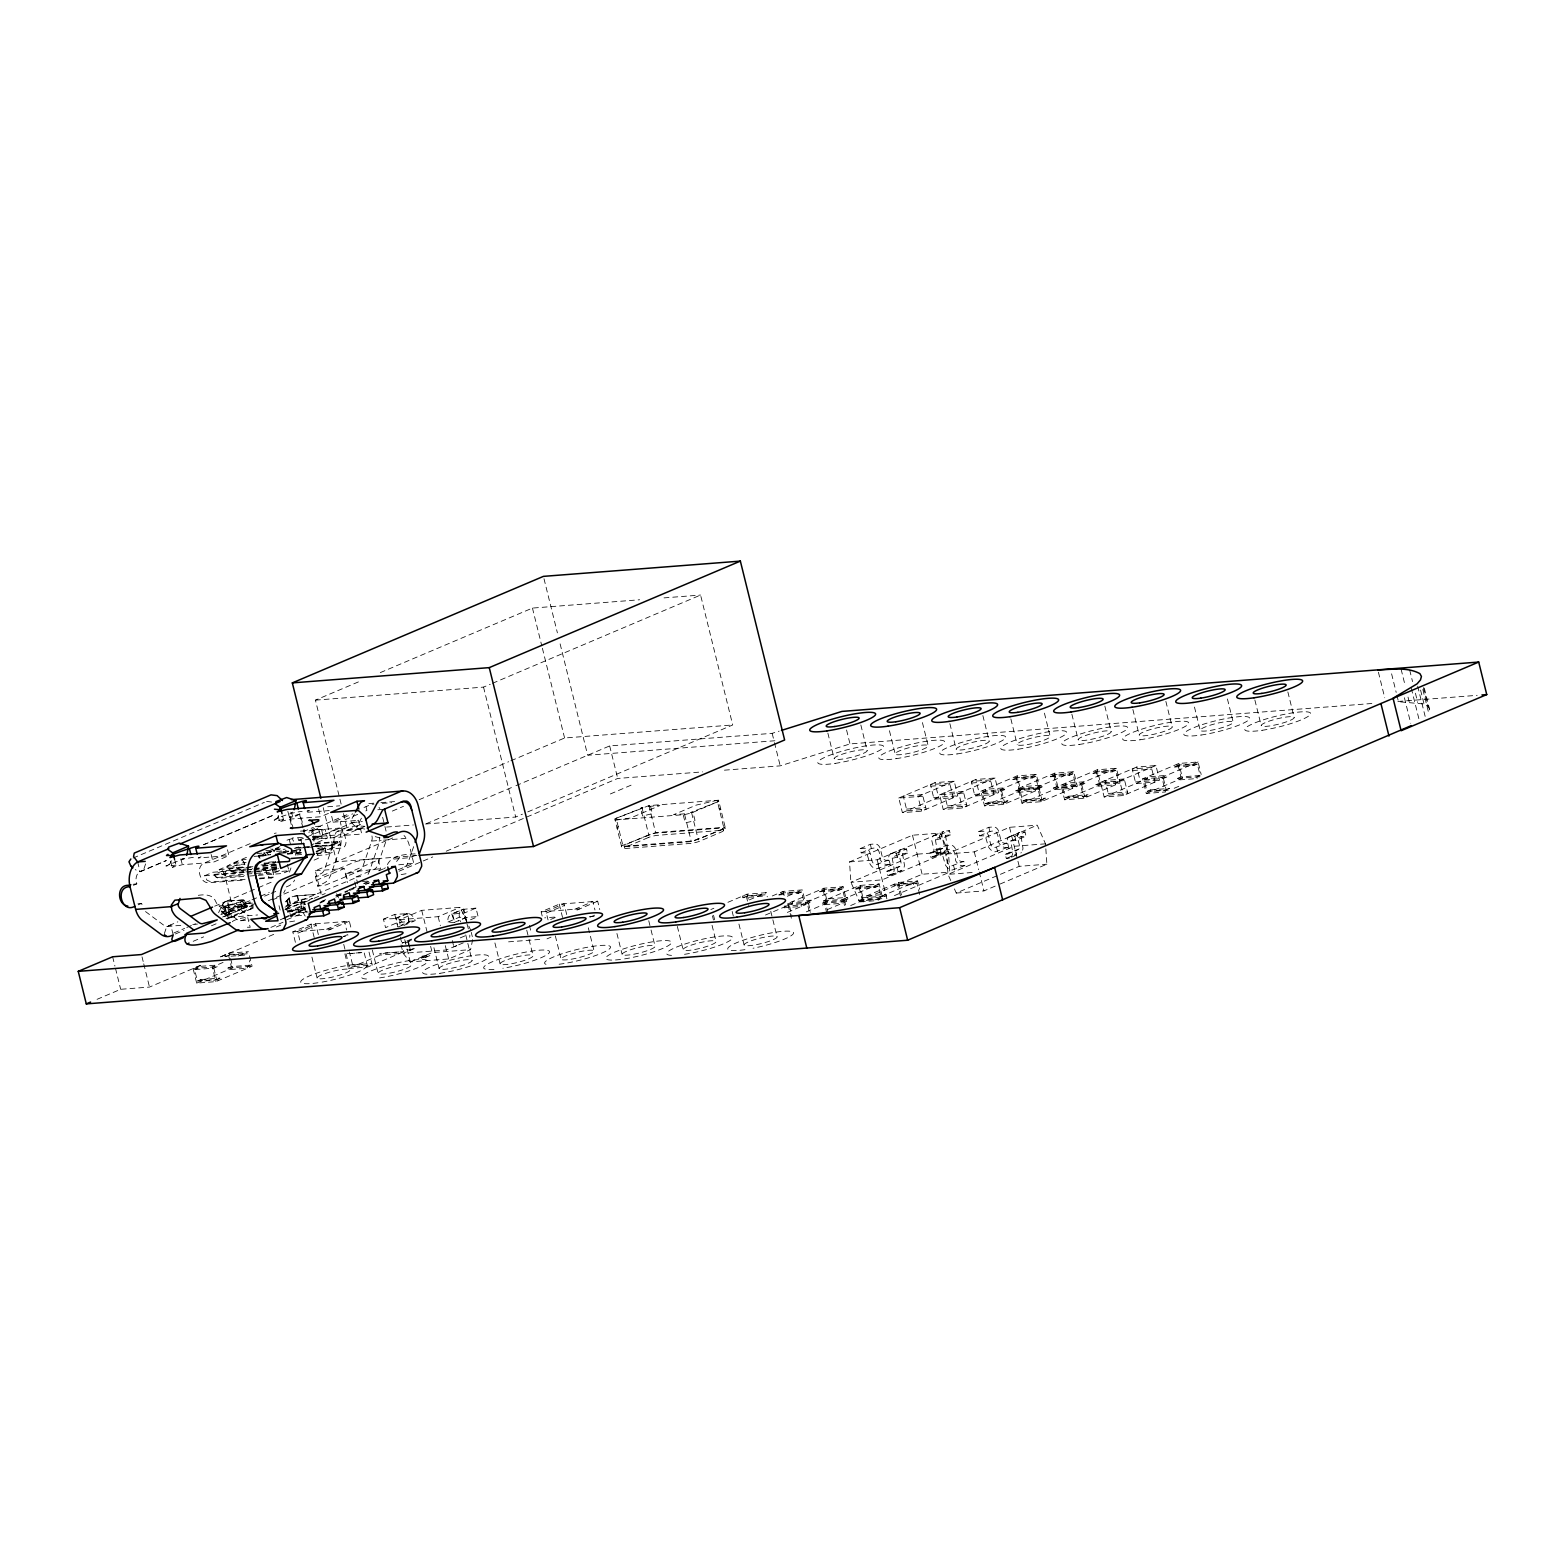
<?xml version="1.0" encoding="UTF-8"?>
<svg xmlns="http://www.w3.org/2000/svg" width="1565" height="1565" viewBox="0 0 1565 1565"><rect width="100%" height="100%" fill="white"/><g stroke="black" fill="none" stroke-linecap="round" stroke-linejoin="round"><path stroke-width="0.75" stroke-dasharray="5 3.75" d="M312.765 836.688L313.841 841.031L321.079 837.96A8.138 1.33 -13.9 0 0 322.762 837.079L322.82 836.121A9.253 1.506 -13.9 0 0 320.414 836.043L317.402 836.277A7.414 5.106 67 0 1 314.663 835.612L312.217 833.363A6.553 4.519 67 0 1 310.75 830.174L318.81 829.548A9.253 1.506 -13.9 0 1 321.216 829.626L321.138 830.565A8.138 1.33 -13.9 0 1 319.456 831.465M145.584 863.919L143.53 870.101L139.95 871.725M379.571 868.81L359.187 871.118L325.872 884.968L317.754 886.142L323.544 883.286A18.682 13.166 85.6 0 0 331.037 874.326L339.84 848.895A18.682 13.166 85.6 0 0 340.974 838.292C338.04 824.892 356.096 825.772 364.899 826.3M401.031 944.869L403.124 953.32L410.206 961.927L448.627 958.954L470.596 949.642L472.845 938.746M164.384 933.62L165.831 929.16A10.525 7.277 67 0 1 170.8 925.189M1424.307 688.091L1429.491 709.004L1428.532 712.427L1422.781 689.187M289.486 872.174L290.953 867.949M295.355 855.233L298.269 846.763M380.06 837.96L371.864 835.71A8.627 6.221 74.5 0 1 372.216 837.921L372.196 838.468A8.49 5.986 85.6 0 1 371.668 841.07L362.865 866.482A8.49 5.986 85.6 0 1 359.461 870.57L345.865 874.013L376.539 860.613C383.053 856.524 357.876 860.28 353.846 862.374L323.466 875.207L315.347 876.38L321.118 873.544A8.49 5.986 85.6 0 0 324.542 869.455L333.325 844.044A8.49 5.986 85.6 0 0 333.873 841.422L333.932 840.875A8.627 5.83 -84 0 0 334.01 838.644L336.084 832.208L344.457 828.218M385.616 842.205L377.654 865.191A8.49 5.986 85.6 0 1 374.25 869.279L356.057 876.987L357.739 883.814M413.669 846.645L407.917 862.843A8.49 5.986 85.6 0 1 404.513 866.932M243.494 899.855L227.571 901.068L229.977 910.83L228.666 917.149L231.327 917.364L255.075 907.289M227.473 849.756L228.94 855.605L213.094 862.315L182.323 864.702L172.326 867.323L176.023 865.191L174.576 859.341M328.454 813.389L320.551 816.754L289.779 819.121L279.783 821.742L283.48 819.61L282.502 815.717M232.324 921.785C234.437 918.577 256.973 914.84 241.988 920.396A8.49 5.986 85.6 0 1 237.411 919.711L218.904 905.881A8.49 5.986 85.6 0 1 217.281 904.179L216.987 903.768A8.627 6.221 74.5 0 1 215.892 901.89C212.625 893.322 202.374 894.378 195.058 895.923M387.396 864.584C392.443 854.138 407.311 854.392 417.033 853.766M396.591 861.493L401.501 855.175M285.241 889.957L283.695 892.872M421.963 956.235C446.397 951.187 406.039 964.177 428.556 954.611M422.354 957.858L428.947 956.235M616.434 819.884L630.46 818.026L659.863 805.545L648.106 806.464L650.355 805.505L652.37 813.624L642.589 816.03L640.574 807.912L642.98 807.716L616.14 818.26L623.007 846.059L621.677 846.998L614.791 818.847L648.927 805.603L718.57 800.204L725.456 828.374L691.319 841.598L621.677 846.998M725.456 828.374L723.91 828.139L725.241 827.2L655.598 832.6L621.462 845.843L623.007 846.059M354.394 814.054L351.245 820.06A3.482 1.839 -42.8 0 0 352.399 822.486M361.417 818.202L357.113 826.398A3.482 1.839 -42.8 0 0 358.268 828.824M227.14 916.875L229.527 911.026L227.121 901.264L244.375 899.953L246.507 906.878L253.315 906.35M286.297 901.44L288.762 898.095L292.283 896.804M285.221 901.91L290.366 897.312L294.944 896.041M287.432 908.17L293.125 903.553M286.845 908.424L292.42 903.807M223.795 907.054L225.243 907.524L226.847 914.038C222.25 915.642 220.998 905.255 226.475 905.881M226.26 914.058L226.123 913.119M244.61 900.227L242.536 901.225M218.611 912.649L222.152 905.274A10.525 7.277 67 0 1 227.121 901.303M892.207 858.07L894.261 869.416A9.038 6.24 67 0 1 890.348 875.246L887.785 875.5L886.749 871.275L898.819 866.795A4.617 3.189 67 0 0 901.166 863.313L899.034 854.764A5.517 3.815 67 0 1 901.675 849.345L906.487 848.973L907.524 853.199C880.508 864.193 894.789 853.316 907.524 853.199M902.536 853.629L904.453 865.112A9.038 6.24 67 0 1 900.54 870.923L887.785 875.5M935.42 839.681L937.259 851.184A9.038 6.24 67 0 1 933.346 857.014L930.764 857.268L929.727 853.042L941.797 848.563A4.617 3.189 67 0 0 944.145 845.08L942.013 836.532A5.517 3.815 67 0 1 944.654 831.113L949.466 830.741L950.503 834.967C922.489 846 938.726 834.928 950.503 834.967M1009.523 858.011A9.038 6.24 67 0 1 1008.877 858.226L1006.315 858.461L1005.258 854.236L1017.328 849.775A4.617 3.189 67 0 0 1019.676 846.274L1017.563 837.745A5.517 3.815 67 0 1 1020.184 832.326L1024.997 831.954L1026.034 836.179L1021.143 836.571L1010.716 841.031L1012.79 852.397A9.038 6.24 67 0 1 1011.186 856.837M299.952 813.996L289.525 817.087A9.253 1.506 -13.9 0 0 292.929 817.634L299.952 813.996L303.317 825.87M945.514 835.397L947.431 846.88A9.038 6.24 67 0 1 943.519 852.71L930.764 857.268M1021.045 836.61L1022.962 848.073A9.038 6.24 67 0 1 1022.18 851.282M223.462 906.937L241.401 901.773M378.945 870.375L379.943 869.886M718.57 800.204L717.22 801.143L718.785 801.378L691.632 812.881L684.648 814.602L614.986 820.001L616.336 819.062L614.791 818.847M226.671 912.884L224.636 914.038M244.14 907.739L245.548 906.878L243.416 900.071M341.131 804.077L315.426 700.142L360.165 681.166M380.295 672.617L532.452 608.081L639.655 599.767M315.426 700.142L483.526 687.113L490.256 684.277M492.486 683.318L700.572 595.052L732.713 724.967L524.627 813.233M133.084 858.05L264.368 802.356M133.436 885.301L136.82 883.873A8.627 6.084 85.6 0 1 140.067 871.705L166.34 860.554L140.067 871.705A21.225 14.652 67 0 1 135.196 869.553M203.567 844.728L273.855 814.954L203.685 844.728M176.023 865.191L165.87 865.993L183.594 858.774A10.642 7.356 67 0 0 184.142 858.461M283.48 819.61C256.014 824.246 297.702 810.083 302.143 811.707M200.985 856.798L198.168 857.992L228.94 855.605M250.204 843.594L203.607 863.352C195.664 867.401 199.792 882.797 208.458 882.817L244.825 880M303.121 831.739L313.43 827.357M246.488 857.346L230.74 864.017A11.894 8.373 85.6 0 0 225.634 878.767L230.779 899.562A8.49 5.986 85.6 0 0 233.87 904.609L248.6 915.623M286.962 840.17L294.005 838.058M312.296 829.43L314.761 839.133L312.296 829.43L348.271 814.172M364.019 807.481L370.768 804.625A11.894 8.373 85.6 0 1 374.015 804.214M245.099 879.295L211.158 881.917L207.128 880.293L204.506 875.813L212.879 872.253L251.789 869.24M287.295 864.291L288.899 870.805L225.869 875.676L221.819 874.053L219.217 869.573L227.571 866.012L244.61 864.702M240.56 869.436L236.53 867.812L233.909 863.332L242.282 859.772L247.153 859.4M138.268 904.824L141.652 903.377L142.435 906.507M331.682 816.304L333.13 822.153L352.81 813.82M217.75 877.378A3.482 2.406 67 0 1 214.385 874.385L222.797 870.825L252.689 868.497M232.442 871.138A3.482 2.406 67 0 1 229.096 868.145L237.508 864.584L244.746 864.017M260.162 858.168A3.482 2.406 67 0 1 258.499 855.664L264.818 853.003M275.342 848.543L281.622 845.882M259.242 856.133L278.922 847.78M357.72 814.348L340.231 821.781L343.615 835.436L361.769 834.028L358.346 820.216L312.394 839.877M365.799 810.924L366.934 810.435L365.486 804.586M303.61 838.155L298.504 840.307A8.49 5.986 85.6 0 1 298.719 841.383M306.603 837.079L325.148 829.215L327.378 838.155L310.887 845.159M313.274 838.038L317.402 836.277M314.506 838.37L338.02 828.394A6.788 4.793 85.6 0 1 344.163 832.991L345.767 839.486A6.788 4.793 85.6 0 1 342.852 847.917L317.147 850.421M343.478 813.526L347.567 830.056L363.237 823.425M392.326 811.081L403.496 806.327M419.166 799.695L508.664 761.725M510.894 760.766L564.593 737.995L732.713 724.967M333.56 837.588L340.348 834.712M262.627 869.788L275.753 864.232M343.615 835.436L367.658 825.224M245.842 871.94L272.427 869.886L278.707 867.206M316.541 851.164L324.914 847.624L326.674 854.764L333.012 852.084L331.252 844.924L295.003 847.741M331.252 844.924L339.625 841.383L341.385 848.543M272.584 870.531L280.957 866.971M279.509 870.473L273.229 873.133L258.773 874.248M317.343 854.412L325.716 850.871L316.071 851.614M272.427 869.886L274.208 877.026L272.74 877.652A6.788 4.793 85.6 0 1 266.598 873.074L264.994 866.56A6.788 4.793 85.6 0 1 264.798 863.058M288.899 870.805L282.58 873.485L246.194 876.302M314.096 860.104L318.321 858.324L316.697 851.81L325.07 848.269L317.773 848.836M169.177 925.502L177.843 921.824M214.679 906.194L225.517 901.596M225.966 901.42L247.622 892.226M249.794 891.307L256.288 888.548M258.46 887.629L273.621 881.193M321.04 894.026L315.289 870.805L385.929 840.835M388.159 839.896L394.889 837.04M426.267 823.718L513.711 786.628M515.941 785.689L609.665 745.918L772.171 733.339L779.135 731.148M173.832 932.975L184.631 928.397M186.783 927.478L195.429 923.82M249.813 900.736L222.797 912.043L220.919 910.732L222.602 905.079A10.525 7.277 67 0 1 227.571 901.107M251.965 899.816L258.44 897.078M260.612 896.158L269.239 892.5M221.819 913.764C219.902 910.008 258.401 903.298 241.929 908.463M175.378 933.992L184.044 930.314M220.861 914.703L229.527 911.026L238.799 910.145L246.507 906.878M229.977 910.83L251.652 901.636M264.642 896.119L268.984 894.28M271.136 893.361L277.651 890.622M286.297 886.944L288.488 886.005A18.682 13.166 85.6 0 0 292.909 882.621M222.621 917.012L238.35 910.341L237.547 907.094M224.108 916.718L230.798 913.882L231.6 917.129L257.599 914.958M223.013 907.544L224.773 907.72L226.397 914.234L231.248 913.686L257.032 902.751M226.084 918.635L252.806 907.309M268.397 900.697L281.759 895.024M283.989 894.085L344.124 868.575L347.567 882.504M227.14 919.027L231.6 917.129M253.55 907.837L232.05 916.953L231.248 913.686M211.471 925.776L217.946 923.037M272.349 899.953L278.824 897.215M193.18 941.308L203.665 936.848M286.121 905.705L301.165 899.327L312.511 898.447L304.823 901.714L293.653 903.259M284.967 907.152L357.603 877.046M284.791 909.871L301.967 902.594L301.165 899.327M286.395 909.539L304.373 901.91L305.175 905.157L287.197 912.786M287.334 912.082L302.319 910.458L300.715 903.944L311.865 899.21M314.115 898.271L325.266 893.537M378.867 870.805L385.557 867.949M415.781 855.136L409.854 857.659L391.896 859.244M287.432 911.769L305.429 904.12M305.292 908.287L297.976 908.854L289.721 912.356L290.679 916.268L304.51 915.192M425.543 824.012L515.687 817.028L522.397 814.191M305.273 906.996L301.497 908.58L304.392 914.86A3.541 2.445 67 0 0 305.214 916.073M321.881 901.264L325.637 899.66M349.386 889.585L355.059 887.179M364.097 883.345L369.751 880.938M284.067 917.579L304.314 908.991M320.062 902.32L324.561 900.403M335.81 895.649L342.559 892.774M344.809 891.815L356.057 887.042M280.213 919.829L305.332 908.991L306.329 913.001M398.253 869.768L413.727 863.195L409.306 845.315A18.682 13.166 85.6 0 0 404.024 835.514M283.108 918.714L304.471 909.656M319.866 903.122L324.151 901.303M336.964 895.865L347.645 891.346M349.778 890.426L354.062 888.627M290.679 916.268L298.935 912.767L308.168 912.043M335.81 897.117L341.229 894.828M365.467 884.538L369.594 882.797M97.05 999.331L120.681 989.295L149.497 987.065L202.941 964.392M399.075 871.196L432.762 856.916M446.221 851.204L617.725 778.451L702.607 771.878M286.904 919.711L307.151 911.123M270.901 927.399L283.05 922.235M276.359 927.008L280.722 925.15M249.5 955.824L252.082 966.27L215.892 981.627L196.681 983.113L193.062 968.481L201.748 964.783M220.548 956.821L229.253 953.124L248.463 951.637L237.665 956.215M220.763 956.841L276.438 933.21M194.588 969.615L197.992 968.187L197.581 966.564L216.792 965.077L217.202 966.701L213.799 968.129L194.588 969.615L197.405 981.001L216.616 979.514L220.019 978.086L220.411 979.71L201.2 981.196L200.809 979.573L197.405 981.001M225.125 956.665L228.529 955.237L247.74 953.75L244.336 955.178L225.125 956.665L224.734 955.041L243.944 953.554L244.336 955.178M610.35 793.964L633.219 784.261M295.394 942.326L292.812 931.879L310.907 924.191L349.328 921.218L351.401 929.59M223.052 962.416L212.273 966.994L215.892 981.627M298.015 933.131L316.11 925.443M250.557 965.116L247.153 966.564L247.563 968.187L228.353 969.674L227.942 968.05L231.346 966.622L250.557 965.116L249.422 960.577M196.681 983.113L232.872 967.757L229.253 953.124M349.328 921.218L326.831 930.901L326.439 929.277L344.535 921.589L346.628 930.04M383.445 919.183L394.752 914.39L408.661 913.608A9.175 6.338 67 0 1 414.784 919.477L415.195 920.631L403.887 925.443L403.477 924.269A9.175 6.338 67 0 0 397.353 918.42L383.445 919.183L385.538 927.634L396.845 922.841L415.195 920.631M343.733 936.3L347.743 934.598L348.154 936.222L343.341 936.594M395.612 918.244L406.92 913.451L409.013 921.902L401.462 925.091M618.155 826.398L617.001 828.139L618.449 828.022M399.975 924.23L399.74 919.653L421.689 910.341L460.13 907.367L467.857 924.035M398.019 927.008L409.326 922.215M399.74 919.653L438.161 916.679L460.13 907.367M454.456 922.626L448.04 922.02L447.864 920.826A9.175 6.338 67 0 1 450.916 914.253L463.064 909.245L469.089 931.605M470.556 919.751L478.088 916.542L475.995 908.091L464.688 912.884L450.916 914.253M448.04 922.02L459.367 917.207L465.764 917.677L458.232 921.042M411.517 939.059L402.107 943.049L411.732 939.88M405.433 942.991L409.854 941.113M451.757 914.038L454.613 922.294L465.92 917.481L478.088 916.542M719.431 810.083L720.8 809.496L719.137 808.459M344.887 953.868L348.506 968.5L384.697 953.144L403.907 951.657L402.362 945.397M348.506 968.5L367.716 967.014L403.907 951.657M413.297 948.566L409.541 950.17L407.995 941.563M414.392 948.625L403.124 953.32L446.358 949.975L459.269 944.497M460.208 937.904L467.759 934.696M410.206 961.927L432.155 952.615L470.596 949.642M463.279 942.873L453.615 946.903M542.194 916.034L541.157 911.847L559.253 904.159L597.673 901.186L599.747 909.558M546.361 913.099L564.456 905.431M550.645 919.477L556.69 916.914L544.679 917.853M597.673 901.186L575.177 910.869L574.785 909.245L592.881 901.557L594.974 910.028M590.064 917.129L596.089 914.566M547.007 938.863L551.037 937.142M898.779 798.013L934.97 782.656L954.181 781.17L957.8 795.803L921.609 811.159L902.399 812.646L898.779 798.013L922.92 796.233M954.181 781.17L917.99 796.526L921.609 811.159M939.606 794.844L975.797 779.487L995.007 778.001L998.627 792.633L962.436 807.99L943.226 809.477L939.606 794.844L963.747 793.064M902.399 812.646L938.589 797.289L934.97 782.656M995.007 778.001L958.817 793.357L962.436 807.99M980.903 791.244L1017.093 775.907L1036.304 774.401L1039.923 789.053L1003.732 804.39L984.522 805.877L980.903 791.244L1005.043 789.464L1004.632 787.841L985.422 789.327L985.833 790.951L982.429 792.399L985.246 803.784L1004.456 802.297L1007.86 800.85L1008.251 802.473L989.041 803.96L988.65 802.336L985.246 803.784M1035.58 776.514L1032.176 777.962L1031.785 776.338L1012.575 777.825L1012.966 779.448L1016.37 778.001L1035.58 776.514L1038.397 787.899L1034.993 789.347L1035.404 790.971L1016.194 792.457L1015.783 790.834L1019.187 789.386L1038.397 787.899M943.226 809.477L979.416 794.12L975.797 779.487M710.862 909.519L713.875 908.248M727.921 902.301L747.053 894.182L766.263 892.696L767.3 896.862M742.945 897.723L746.329 896.276L765.539 894.789L762.155 896.236L742.945 897.723L742.534 896.099L761.744 894.613L762.155 896.236M860.144 848.641L870.336 844.318L875.128 843.946A5.517 3.815 67 0 1 880.312 848.758L882.425 857.307A4.617 3.189 67 0 0 886.377 860.32L888.255 860.163L889.311 864.389L876.537 868.868A9.038 6.24 67 0 1 869.944 863.86L866.717 852.847L861.2 852.866L860.144 848.641L864.956 848.269A5.517 3.815 67 0 1 870.12 853.082L872.233 861.63A4.617 3.189 67 0 0 876.204 864.643L888.255 860.163M1036.304 774.401L1000.113 789.758L1003.732 804.39M982.429 792.399L1001.639 790.912L1005.043 789.464M749.224 899.914L766.263 892.696M861.2 852.866C873.485 847.467 879.687 843.242 880.117 859.537A9.038 6.24 67 0 0 886.709 864.545L889.311 864.389M1018.306 788.545L1054.517 773.208L1073.727 771.702L1077.346 786.354L1041.155 801.691L1021.945 803.178L1018.306 788.545L1042.447 786.765L1042.055 785.141L1022.845 786.628L1023.236 788.251L1019.852 789.699L1022.669 801.084L1041.879 799.598L1045.264 798.15L1045.674 799.774L1026.464 801.26L1026.053 799.637L1022.669 801.084M879.941 899.347L859.185 900.951L850.91 882.288L849.521 861.924L912.473 835.221L940.154 833.089L948.41 851.751L949.798 872.116L893.615 895.943M1072.984 773.814L1069.599 775.262L1069.188 773.638L1049.978 775.125L1050.389 776.749L1053.773 775.301L1072.984 773.814L1075.801 785.2L1072.416 786.647L1053.206 788.134L1053.597 789.758L1072.827 788.271L1072.416 786.647M772.288 895.962L783.087 891.385L802.297 889.898L805.916 904.531L784.691 913.53M984.522 805.877L1020.713 790.54L1017.093 775.907M801.573 891.991L798.17 893.439L797.778 891.815L778.568 893.302L778.959 894.926L782.363 893.498L801.573 891.991L804.39 903.377L800.987 904.824L801.397 906.448L782.187 907.935M1073.727 771.702L1037.536 787.058L1041.155 801.691M1019.852 789.699L1039.062 788.212L1042.447 786.765M787.332 896.236L802.297 889.898M890.544 853.903L900.736 849.599M933.523 835.671L943.715 831.367M849.521 861.924L877.202 859.772L940.154 833.089M886.749 871.275L888.627 871.118A4.617 3.189 67 0 0 890.974 867.616L888.861 859.087A5.517 3.815 67 0 1 891.502 853.668L896.295 853.297L906.487 848.973M931.605 852.886A4.617 3.189 67 0 0 933.953 849.384L931.84 840.855A5.517 3.815 67 0 1 934.481 835.436L939.274 835.064L949.466 830.741M1053.206 788.134L1056.59 786.686L1081.748 784.808L1085.151 783.361L1084.741 781.737L1065.53 783.224L1065.941 784.847L1062.537 786.295L1065.354 797.681L1084.565 796.194L1087.968 794.746L1088.36 796.37L1069.149 797.857L1068.758 796.233L1065.354 797.681M1061.011 785.141L1097.202 769.784L1116.412 768.298L1120.031 782.93L1083.841 798.287L1064.63 799.774L1061.011 785.141L1085.151 783.361M1021.945 803.178L1058.136 787.841L1077.346 786.354M1115.689 770.41L1112.285 771.838L1111.893 770.215L1092.683 771.702L1093.074 773.345L1096.478 771.897L1115.689 770.41L1118.505 781.796L1115.102 783.224L1115.512 784.847L1096.302 786.354L1095.891 784.711L1099.295 783.283L1118.505 781.796M791.342 918.205L787.723 903.572L823.914 888.216L843.124 886.729L846.743 901.362L827.611 909.48M842.4 888.842L838.996 890.27L838.605 888.646L819.395 890.133L819.786 891.757L823.19 890.329L842.4 888.842L845.217 900.227L841.813 901.655L842.224 903.279L823.014 904.766L822.603 903.142L828.668 900.481L828.276 898.858L847.487 897.371L847.878 898.995L844.494 900.442L845.609 905M765.481 915.016L786.706 906.018M1116.412 768.298L1080.222 783.654L1083.841 798.287M843.124 886.729L806.934 902.086L809.516 912.532M787.567 904.687L808.459 903.24L811.863 901.792L811.452 900.168L792.242 901.655L792.653 903.279L789.249 904.727L792.066 916.112M935.694 849.854L945.866 845.53L950.659 845.159A5.517 3.815 67 0 1 955.843 849.971L957.956 858.52A4.617 3.189 67 0 0 961.908 861.513L963.786 861.376L964.842 865.602L952.068 870.081A9.038 6.24 67 0 1 945.475 865.054L942.247 854.06L936.731 854.079L935.694 849.854L940.487 849.482A5.517 3.815 67 0 1 945.651 854.294L947.764 862.824A4.617 3.189 67 0 0 951.735 865.836L963.786 861.376M978.673 831.621L988.845 827.298L993.638 826.926A5.517 3.815 67 0 1 998.822 831.739L1000.935 840.288A4.617 3.189 67 0 0 1004.886 843.281L1006.764 843.144L1007.821 847.369L995.047 851.849A9.038 6.24 67 0 1 988.454 846.841L985.226 835.827L979.71 835.847L978.673 831.621L983.466 831.25A5.517 3.815 67 0 1 988.63 836.062L990.743 844.591A4.617 3.189 67 0 0 994.714 847.604L1006.764 843.144M889.311 870.962L899.484 866.638M932.29 852.729L942.463 848.406M1100.528 782.383L1136.718 767.026L1155.929 765.539L1159.548 780.172L1123.357 795.529L1104.147 797.015L1100.528 782.383L1124.668 780.583M826.848 913.334L823.738 900.775L859.928 885.438L879.158 883.932L882.777 898.584L858.637 900.364L859.029 901.988L875.852 900.677M936.731 854.079C949.016 848.68 955.217 844.454 955.648 860.75A9.038 6.24 67 0 0 962.24 865.758L964.842 865.602M979.71 835.847C991.995 830.448 998.196 826.222 998.627 842.518A9.038 6.24 67 0 0 1005.219 847.526L1007.821 847.369M1064.63 799.774L1100.821 784.417L1097.202 769.784M878.415 886.044L875.031 887.492L874.62 885.868L855.409 887.355L855.82 888.979L859.205 887.531L878.415 886.044L881.232 897.43L877.848 898.877L878.239 900.501M891.013 875.05L901.186 870.727M933.992 856.818L944.164 852.495M806.308 911.867L827.533 902.848L823.914 888.216M950.757 880.586L947.999 874.365L946.61 854.02L1009.542 827.318L1037.243 825.166L1045.498 843.828L1046.887 864.193L997.433 885.164M1155.929 765.539L1119.738 780.876L1123.357 795.529M879.158 883.932L842.948 899.288L844.513 905.568M863.195 901.988L862.178 897.801L898.369 882.445L917.579 880.958L919.653 889.331M1198.066 761.979L1161.876 777.336L1165.495 791.968L1146.284 793.455L1142.665 778.822L1178.856 763.466L1198.066 761.979L1201.177 774.519M858.637 900.364L886.318 896.021L885.907 894.398L866.697 895.884L867.088 897.508M1009.053 836.884L1019.245 832.56M859.185 900.951L922.118 874.248L949.798 872.116M946.61 854.02L974.291 851.869L1037.243 825.166M1104.147 797.015L1140.337 781.659L1136.718 767.026M1144.191 779.957L1147.595 778.529L1147.184 776.905L1166.395 775.399L1166.805 777.042L1163.401 778.47L1144.191 779.957L1147.008 791.342L1166.218 789.856L1169.622 788.408L1170.014 790.051L1150.803 791.538L1150.412 789.914L1147.008 791.342M1197.342 764.072L1193.958 765.52L1193.547 763.896L1174.337 765.383L1174.728 767.006L1178.132 765.578L1197.342 764.072L1200.159 775.457L1196.775 776.905L1197.166 778.529L1177.956 780.016L1177.545 778.392L1180.949 776.944L1200.159 775.457M850.675 905.529L863.567 900.071L859.928 885.438M1005.258 854.236L1007.136 854.099A4.617 3.189 67 0 0 1009.484 850.597L1007.371 842.048A5.517 3.815 67 0 1 1010.012 836.629L1014.805 836.258L1024.997 831.954M881.388 896.315L917.579 880.958M1010.97 840.894L1015.861 840.483L1026.034 836.179M913.451 884.499L913.06 882.875L893.83 884.362L894.241 886.005L913.451 884.499L916.855 883.071L919.672 894.456M1146.284 793.455L1182.475 778.098L1178.856 763.466M1007.821 853.942L1017.993 849.619M1006.315 858.461L1016.487 854.157L1015.431 849.932M1011.557 857.151L1017.661 854.568M1174.2 788.271L1180.46 785.61M954.435 888.881L956.254 893.048L1019.206 866.345L1046.887 864.193M956.254 893.048L983.955 890.896L995.184 886.123M183.594 858.774L181.716 859.263L195.527 856.955M241.871 901.479L243.905 900.247M226.201 912.904L227.336 912.63M286.141 908.659L287.275 908.404M241.127 901.733L242.262 901.479M226.945 912.63L228.079 912.395M243.866 907.993L228.744 912.082M292.772 903.533L294.709 903.083M285.358 908.913L286.493 908.698M724.438 770.176L780.211 765.852L850.01 743.923L1373.698 703.35M227.805 912.356L228.901 912.16L227.121 905.568L240.306 901.968L242.086 908.541M274.325 833.421L276.203 833.01M337.668 831.093L364.782 829M266.598 801.417L272.701 802.18M398.742 864.819L413.727 863.195M401.168 874.581L406.059 873.74M289.76 921.844L294.65 921.003M295.57 902.751L297.487 902.359M294.807 896.178L296.763 895.728M295.648 896.021L315.328 894.28M307.209 810.357L309.518 810.435L305.605 812.411L329.276 810.572M247.309 927.223L250.185 927.302L247.759 917.56M298.015 902.418L304.373 901.91M664.029 597.889L700.572 595.052M774.89 740.754L587.677 755.249L559.722 642.276M1397.897 701.472L1477.145 695.33M327.691 806.757L339.801 805.819M368.812 803.569L378.495 802.825M380.921 802.63L395.417 801.515M382.212 803.432L391.524 802.708M377.811 809.77L384.618 809.242M333.13 822.153L358.385 820.373M315.484 826.496L318.008 826.3A9.253 1.506 -13.9 0 1 320.395 826.379L320.336 827.318A8.138 1.33 -13.9 0 1 318.654 828.198L311.415 831.269A8.138 1.33 -13.9 0 1 308.774 832.228M300.46 831.132L339.253 828.12M358.248 828.863L363.921 828.433M347.567 830.056L364.625 828.746M386.555 827.044L413.356 824.97M717.416 801.945L690.595 812.489L692.982 812.313L694.997 820.432L693.647 821.019L685.216 822.838L683.201 814.719L685.45 813.761L673.693 814.661L696.308 805.075L717.122 800.321L723.91 828.139M1012.966 779.448L1032.176 777.962M1050.389 776.749L1069.599 775.262M1093.074 773.345L1112.285 771.838M1174.728 767.006L1193.958 765.52M930.842 786.197L950.072 784.711M971.689 783.028L990.899 781.541M1132.591 770.567L1151.801 769.08M302.397 837.412L292.186 838.038A6.553 4.519 67 0 0 293.672 841.246M312.315 836.884L340.877 834.673M310.203 839.407L298.504 840.307L297.741 837.177M312.53 839.212L342.5 836.982M1142.665 778.822L1166.805 777.042M315.445 843.242L339.625 841.383M315.465 843.907L339.781 842.029L331.408 845.589L294.924 848.406M1015.783 790.834L1039.923 789.053M1095.891 784.711L1120.031 782.93M1177.545 778.392L1201.685 776.612M315.308 845.53L323.955 844.865M371.648 841.07L381.156 840.327M383.542 840.151L409.678 838.116M933.659 797.583L957.8 795.803M974.506 794.414L998.627 792.633M1135.408 781.952L1159.548 780.172M280.487 848.856L273.249 849.423A3.482 2.406 67 0 0 273.973 851.027M294.592 848.191L340.427 844.63L332.054 848.191L317.578 849.306M265.757 850.675L285.202 849.169M266.911 852.103L274.168 851.556M276.575 851.36L286.238 850.617M295.902 849.854L300.754 849.482M317.656 848.171L324.914 847.624M256.993 853.551L274.012 852.221M283.734 851.477L288.606 851.086M291.031 850.91L300.754 850.147M278.981 852.299L288.625 851.556M291.051 851.36L300.695 850.617M283.441 852.416L287.236 852.123M280.761 853.238L288.038 852.671M290.464 852.475L300.167 851.732M261.433 855.312L270.256 854.627M258.538 855.664L270.628 854.725M287.549 853.414L302.045 852.299M254.039 856.368L266.05 855.605M287.119 853.864L301.595 852.729M258.342 856.348L265.639 855.781M287.53 854.079L302.104 852.945M296.646 854.901L303.923 854.334M316.052 853.394L333.012 852.084M988.65 802.336L1007.86 800.85M1026.053 799.637L1045.264 798.15M1068.758 796.233L1087.968 794.746M1150.412 789.914L1169.622 788.408M906.526 809.105L925.737 807.599M947.353 805.936L966.564 804.449M1108.255 793.455L1127.485 791.968M316.991 855.527L326.674 854.764M233.909 863.332L246.077 862.393M268.926 862.159L276.164 861.591M264.055 863.195L276.203 862.256M264.055 863.645L276.105 862.706M261.062 864.956L275.616 863.821M229.136 868.145L243.631 867.01M262.959 865.523L275.049 864.584M252.884 866.717L240.834 867.636A3.482 2.406 67 0 1 237.469 864.584M262.548 865.954L277.005 864.839M219.217 869.573L243.534 867.675M245.959 867.499L253.256 866.932M262.979 866.169L277.572 865.054M416.838 855.546L336.592 861.767L323.212 807.638M254.215 868.379L278.394 866.521M254.215 869.045L278.531 867.166M232.461 871.196L251.75 869.69M254.176 869.514L278.296 867.636M243.925 871.372C238.173 872.722 229.077 873.7 227.571 866.012M260.905 870.062L278.511 868.555M214.425 874.365L243.436 872.116M204.506 875.813L276.79 869.944M217.75 877.437L244.297 875.383M315.289 870.805L344.124 868.575M243.768 876.498L218.161 878.239L215.5 876.733L212.879 872.253M259.653 878.161L274.208 877.026M259.379 878.865L271.508 877.926M356.057 876.987L360.713 876.635M362.434 881.506L369.36 880.978M363.706 883.384L370.612 882.836M314.878 894.456L297.096 895.845L298.7 902.34M336.592 895.669L341.209 895.317M252.493 903.103L245.685 903.631L237.997 906.898L238.799 910.145M218.885 905.881L252.161 903.298M225.243 907.524L253.256 905.353M1045.498 843.828L1014.277 846.254L947.999 874.365L975.152 872.272M224.773 907.72L252.806 905.548M300.715 903.944L304.49 903.651M286.708 910.439L305.332 908.991M167.083 926.421L181.09 925.345M192.788 924.446L197.444 924.074M240.462 920.748L249.344 920.044M475.995 908.091L462.223 909.461A9.175 6.338 67 0 0 459.191 916.034L460.462 921.805M541.157 911.847L579.578 908.874M916.855 883.071L897.625 884.558L900.442 895.943M292.812 931.879L331.232 928.906M778.959 894.926L798.17 893.439M819.786 891.757L838.996 890.27M855.82 888.979L875.031 887.492M589.301 916.757L594.094 916.386M787.723 903.572L811.863 901.792M823.738 900.775L847.878 898.995M862.178 897.801L886.318 896.021M845.217 900.227L825.283 901.929L828.1 913.314M784.182 906.135L805.916 904.531M822.603 903.142L846.743 901.362M347.293 953.672L364.097 952.381L367.716 967.014M349.817 953.574L361.828 952.635M508.586 941.837L542.214 939.235M410.382 950.248L408.524 941.778L410.382 950.248L408.622 950.072A9.175 6.338 67 0 1 406.841 949.329M193.062 968.481L217.202 966.701M227.942 968.05L252.082 966.27M352.634 964.959L371.844 963.473M200.809 979.573L220.019 978.086M1429.491 709.004L1427.965 706.167L1424.033 703.996L1398.484 701.707L1396.763 694.723M352.223 822.525L360.263 821.879A11.718 6.201 -42.8 0 0 362.337 821.332M275.89 861.728L274.814 861.317M270.725 848.895L274.716 850.754M245.529 906.741L242.81 899.895M223.697 907.367L225.301 913.882M145.506 911.554L164.012 925.404A8.49 5.986 85.6 0 0 168.609 926.089L170.781 925.15L173.206 934.911M221.252 911.534L228.666 917.149M351.127 822.095L356.996 828.433M274.305 851.79L272.271 848.973M265.933 855.331L263.918 852.534M258.46 856.74L259.594 858.031M244.903 864.271L242.282 859.772M289.799 816.284L293.164 828.159M468.815 926.108L470.752 930.275M336.573 893.713L338.49 897.899M448.627 958.954L444.773 943.636M1009.542 827.318L1019.206 866.345M979.221 871.959L983.955 890.896M912.473 835.221L922.118 874.248M886.866 898.799L877.202 859.772M421.689 910.341L427.519 933.64M1423.368 687.602L1427.965 706.167M1420.57 690.067L1424.033 703.996M1417.675 686.174L1425.148 716.379M1409.674 669.996L1412.549 681.616M1415.425 693.217L1417.714 702.509M1411.317 688.287L1419.377 720.8M1401.105 669.214L1405.135 685.49M1408.011 697.09L1409.146 701.746M1404.411 697.736L1410.73 723.284M1391.598 673.83L1396.195 692.415M1378.413 672.207L1384.732 697.755M1287.858 691.926L1294.177 717.474A16.98 2.778 -13.9 0 1 1269.88 725.925A16.98 2.778 -13.9 0 1 1269.019 721.191A16.98 2.778 -13.9 0 1 1294.177 717.474M1254.876 700.024L1261.214 725.573M1227.43 698.968L1233.181 722.208A16.98 2.778 -13.9 0 1 1208.884 730.64A16.98 2.778 -13.9 0 1 1208.024 725.906A16.98 2.778 -13.9 0 1 1233.181 722.208M1194.467 707.067L1200.198 730.307M1165.866 701.374L1172.185 726.923A16.98 2.778 -13.9 0 1 1147.869 735.374A16.98 2.778 -13.9 0 1 1147.028 730.64A16.98 2.778 -13.9 0 1 1172.185 726.923M1178.132 765.578L1180.949 776.944M1163.401 778.47L1166.218 789.856M1132.884 709.473L1139.203 735.022M1104.851 706.108L1111.17 731.657A16.98 2.778 -13.9 0 1 1086.873 740.108A16.98 2.778 -13.9 0 1 1086.012 735.354A16.98 2.778 -13.9 0 1 1111.17 731.657M1096.478 771.897L1099.295 783.283M1071.869 714.207L1078.207 739.756M1081.748 784.808L1084.565 796.194M1044.422 713.151L1050.174 736.391A16.98 2.778 -13.9 0 1 1025.877 744.823A16.98 2.778 -13.9 0 1 1025.016 740.088A16.98 2.778 -13.9 0 1 1050.174 736.391M1054.517 773.208L1058.136 787.841M1053.773 775.301L1056.59 786.686M1039.062 788.212L1041.879 799.598M1010.873 718.922L1017.191 744.49M1016.37 778.001L1019.187 789.386M1014.805 836.258L1015.861 840.483M982.859 715.557L989.178 741.106A16.98 2.778 -13.9 0 1 964.862 749.557A16.98 2.778 -13.9 0 1 964.02 744.823A16.98 2.778 -13.9 0 1 989.178 741.106M1001.639 790.912L1004.456 802.297M996.592 847.467L997.629 851.693M988.845 827.298L989.882 831.524M949.877 723.656L956.195 749.205M922.431 722.6L928.182 745.84A16.98 2.778 -13.9 0 1 903.866 754.291A16.98 2.778 -13.9 0 1 903.005 749.537A16.98 2.778 -13.9 0 1 928.182 745.84M953.613 865.699L954.65 869.925M945.866 845.53L946.903 849.756M939.274 835.064L940.33 839.29M939.9 848.719L940.956 852.945M889.448 730.718L895.2 753.939M896.295 853.297L897.351 857.522M896.921 866.951L897.977 871.177M860.848 725.006L867.166 750.574A16.98 2.778 -13.9 0 1 842.87 759.005A16.98 2.778 -13.9 0 1 842.009 754.271A16.98 2.778 -13.9 0 1 867.166 750.574M898.369 882.445L901.46 895.004M846.567 729.994L850.01 743.923M878.082 864.486L879.119 868.712M870.336 844.318L871.372 848.543M827.865 733.105L834.184 758.673M859.205 887.531L862.022 898.916M823.19 890.329L826.007 901.714M772.171 733.339L773.893 740.304M774.46 742.632L780.211 765.852M808.459 903.24L810.709 912.336M783.087 891.385L784.124 895.571M770.763 911.28L777.081 936.829A16.98 2.778 -13.9 0 1 752.785 945.28A16.98 2.778 -13.9 0 1 751.924 940.545A16.98 2.778 -13.9 0 1 777.081 936.829M747.053 894.182L748.618 900.442M746.329 896.276L748.579 905.392M722.854 828.394L723.421 830.682M738.934 924.035L744.099 944.927M732.166 911.456L733.3 916.014M691.632 812.881L698.323 839.877M713.523 915.232L714.657 919.79M712.427 915.799L713.444 919.985M684.648 814.602L691.319 841.598M712.055 925.306L716.085 941.563A16.98 2.778 -13.9 0 1 691.769 950.014A16.98 2.778 -13.9 0 1 690.908 945.26A16.98 2.778 -13.9 0 1 716.085 941.563M648.927 805.603L655.598 832.6M677.352 926.441L683.103 949.662M641.924 807.325L648.614 834.321M609.665 745.918L617.725 778.451M648.751 920.729L650.473 927.712M651.06 930.021L655.07 946.297A16.98 2.778 -13.9 0 1 630.773 954.728A16.98 2.778 -13.9 0 1 629.913 949.994A16.98 2.778 -13.9 0 1 655.07 946.297M624.063 845.804L624.631 848.073M543.994 578.737L557.394 632.866M616.923 933.483L622.107 954.396M532.452 608.081L541.803 645.876M542.39 648.243L564.593 737.995M588.323 927.791L594.074 951.011A16.98 2.778 -13.9 0 1 569.777 959.462A16.98 2.778 -13.9 0 1 568.917 954.728A16.98 2.778 -13.9 0 1 594.074 951.011M566.706 914.527L564.065 903.788L545.95 911.476L548.043 919.927M559.253 904.159L562.872 918.812M555.34 935.89L561.092 959.11M483.526 687.113L515.687 817.028M529.4 925.326L531.494 933.777M526.74 930.197L528.481 937.161M529.048 939.489L533.078 955.745A16.98 2.778 -13.9 0 1 508.762 964.197A16.98 2.778 -13.9 0 1 507.921 959.443A16.98 2.778 -13.9 0 1 533.078 955.745M494.912 942.932L500.096 963.844M471.261 932.388L472.317 936.633M466.781 921.355L463.827 909.03L452.52 913.823L454.613 922.294M465.744 934.911L472.063 960.48A16.98 2.778 -13.9 0 1 447.766 968.911A16.98 2.778 -13.9 0 1 446.905 964.177A16.98 2.778 -13.9 0 1 472.063 960.48M452.285 940.526L453.85 946.884L455.454 946.453A9.175 6.338 67 0 0 456.804 945.456M433.916 947.666L439.1 968.579M382.642 817.282L384.364 824.207M384.931 826.516L386.066 831.132M404.748 939.646L406.47 946.61M407.037 948.938L411.067 965.194A16.98 2.778 -13.9 0 1 386.77 973.645A16.98 2.778 -13.9 0 1 385.909 968.911A16.98 2.778 -13.9 0 1 411.067 965.194M394.752 914.39L397.706 926.695M400.288 937.024L401.853 943.304M378.261 859.381L380.667 869.123M372.333 950.072L378.084 973.293M354.746 881.858L356.194 887.727M369.027 952.087L372.255 965.096L353.025 966.583L349.406 951.95M345.865 874.013L347.802 881.819M318.614 808.948L320.551 816.754M321.608 829.9L323.231 836.414M318.81 829.548L321.079 837.96M343.733 944.38L345.474 951.344M346.041 953.672L350.071 969.928A16.98 2.778 -13.9 0 1 325.755 978.36A16.98 2.778 -13.9 0 1 324.914 973.626A16.98 2.778 -13.9 0 1 350.071 969.928M315.347 876.38L317.754 886.142M302.906 827.787L299.697 814.778A20.462 14.418 85.6 0 0 298.993 812.411M303.454 829.959L304.529 834.282M301.869 843.926L300.265 837.412A9.253 1.506 -13.9 0 0 301.126 837.334M287.843 811.316L291.638 826.027M318.36 934.559L315.7 923.82L297.604 931.508L299.697 939.959M310.907 924.191L314.526 938.824M289.212 839.212L290.875 845.922M303.63 906.468L304.588 910.361M278.12 815.737L279.568 821.586M297.546 895.649L299.15 902.164M311.924 957.115L317.089 978.027M297.976 908.854L298.935 912.767M289.232 898.173L290.836 904.668M288.547 898.31L290.171 904.824M287.49 900.892L289.095 907.407M286.806 901.029L288.43 907.544M279.02 905.724L280.096 910.067M242.36 900.09L243.983 906.585M211.158 854.51L213.094 862.315M228.529 955.237L231.346 966.622M213.799 968.129L216.616 979.514M180.875 858.852L182.323 864.702M170.683 861.317L172.13 867.166M137.642 861.943L140.067 871.705M142.024 956.861L143.178 961.516M143.745 963.844L149.497 987.065M112.621 956.782L114.93 966.074M115.497 968.383L120.681 989.295M974.291 851.869L978.673 869.71M438.161 916.679L440.371 925.717M430.629 946.297L432.155 952.615M304.079 829.293L304.373 830.839M409.013 921.902L407.761 913.53L396.454 918.322L397.393 924.602M317.949 982.761A33.96 5.556 -13.9 0 1 315.034 973.723A33.96 5.556 -13.9 0 1 366.347 965.429A33.96 5.556 -13.9 0 1 321.862 982.135M366.523 979.005A33.96 5.556 -13.9 0 1 387.885 965.272A33.96 5.556 -13.9 0 1 427.225 962.221A33.96 5.556 -13.9 0 1 378.945 978.027M493.973 969.381A33.96 5.556 -13.9 0 1 503.715 957.624A33.96 5.556 -13.9 0 1 549.569 951.931A33.96 5.556 -13.9 0 1 502.874 968.285M545.989 964.314A33.96 5.556 -13.9 0 1 578.522 949.133A33.96 5.556 -13.9 0 1 608.589 949.564A33.96 5.556 -13.9 0 1 557.14 964.47M620.483 959.462A33.96 5.556 -13.9 0 1 622.909 949.094A33.96 5.556 -13.9 0 1 671.581 942.404A33.96 5.556 -13.9 0 1 622.948 959.13M671.522 955.354A33.96 5.556 -13.9 0 1 692.884 941.641A33.96 5.556 -13.9 0 1 732.244 938.589A33.96 5.556 -13.9 0 1 683.964 954.396M744.96 949.662A33.96 5.556 -13.9 0 1 740.871 941.054A33.96 5.556 -13.9 0 1 792.888 931.957A33.96 5.556 -13.9 0 1 753.019 948.273M1021.358 852.514A9.038 6.24 67 0 1 1020.85 853.003M469.813 935.087A9.175 6.338 67 0 1 469.696 937.259M244.57 863.508A3.482 2.406 67 0 1 243.807 861.904M226.123 873.818A3.482 2.406 67 0 1 222.758 870.825M268.867 854.823A3.482 2.406 67 0 1 266.872 852.123M379.023 807.403A11.894 8.373 85.6 0 1 379.825 808.557M260.846 855.449A3.404 2.387 85.6 0 1 262.274 855.488M137.916 903.846A9.253 1.506 -13.9 0 1 141.633 903.396M133.103 884.323A9.253 1.506 -13.9 0 1 136.801 883.873M290.718 812.176A8.627 6.084 85.6 0 1 292.909 817.654M294.65 880.058A18.682 13.166 85.6 0 1 293.535 881.838M368.029 874.385A18.682 13.166 85.6 0 0 369.379 871.353L378.163 845.941A18.682 13.166 85.6 0 0 379.434 837.764M385.303 867.773A8.49 5.986 85.6 0 1 384.286 868.497M292.616 812.079A10.642 7.356 67 0 1 291.031 813.174M278.492 815.776A10.642 7.356 67 0 1 275.186 819.904M312.217 834.517A8.138 1.33 -13.9 0 1 311.435 834.849M171.231 860.613A10.642 7.356 67 0 1 167.748 865.484M647.577 835.338L625.863 844.552A6.788 1.115 -13.9 0 0 626.137 846.098L690.028 841.148A6.788 1.115 -13.9 0 0 699.34 838.86L721.054 829.646A6.788 1.115 -13.9 0 0 720.78 828.1L656.909 833.049A6.788 1.115 -13.9 0 0 647.577 835.338M648.145 837.627L626.43 846.822A6.788 1.115 -13.9 0 0 626.704 848.387L690.576 843.418A6.788 1.115 -13.9 0 0 699.907 841.129L721.621 831.915A6.788 1.115 -13.9 0 0 721.348 830.369L657.457 835.319A6.788 1.115 -13.9 0 0 648.145 837.627M917.188 854.177L850.91 882.288L882.132 879.863L948.41 851.751L917.188 854.177M949.662 783.087L930.451 784.574L934.07 799.206L953.281 797.72L949.662 783.087M990.489 779.918L971.278 781.404L974.897 796.037L994.108 794.551L990.489 779.918M1151.41 767.456L1132.18 768.943L1135.818 783.576L1155.029 782.089L1151.41 767.456M922.509 794.59L903.298 796.096L906.918 810.729L926.147 809.242L922.509 794.59M963.355 791.44L944.125 792.927L947.764 807.56L966.974 806.073L963.355 791.44M1124.257 778.959L1105.046 780.446L1108.666 795.098L1127.876 793.592L1124.257 778.959M398.997 951.95L379.767 953.437L380.178 955.061L399.388 953.574L398.997 951.95M439.941 973.313A33.96 5.556 -13.9 0 0 488.554 956.411A33.96 5.556 -13.9 0 0 438.239 963.844A33.96 5.556 -13.9 0 0 439.941 973.313M835.045 763.407A33.96 5.556 -13.9 0 0 883.658 746.505A33.96 5.556 -13.9 0 0 833.343 753.939A33.96 5.556 -13.9 0 0 835.045 763.407M896.06 758.673A33.96 5.556 -13.9 0 0 944.654 741.79A33.96 5.556 -13.9 0 0 894.339 749.205A33.96 5.556 -13.9 0 0 896.06 758.673M957.056 753.939A33.96 5.556 -13.9 0 0 1005.669 737.056A33.96 5.556 -13.9 0 0 955.335 744.471A33.96 5.556 -13.9 0 0 957.056 753.939M1018.052 749.224A33.96 5.556 -13.9 0 0 1066.665 732.342A33.96 5.556 -13.9 0 0 1016.35 739.756A33.96 5.556 -13.9 0 0 1018.052 749.224M1079.048 744.49A33.96 5.556 -13.9 0 0 1127.661 727.608A33.96 5.556 -13.9 0 0 1077.346 735.022A33.96 5.556 -13.9 0 0 1079.048 744.49M1140.063 739.776A33.96 5.556 -13.9 0 0 1188.676 722.874A33.96 5.556 -13.9 0 0 1138.342 730.288A33.96 5.556 -13.9 0 0 1140.063 739.776M1201.059 735.041A33.96 5.556 -13.9 0 0 1249.672 718.159A33.96 5.556 -13.9 0 0 1199.357 725.573A33.96 5.556 -13.9 0 0 1201.059 735.041M1262.055 730.307A33.96 5.556 -13.9 0 0 1310.668 713.425A33.96 5.556 -13.9 0 0 1260.353 720.839A33.96 5.556 -13.9 0 0 1262.055 730.307"/><path stroke-width="1.5" d="M243.573 930.471A18.682 13.166 85.6 0 1 234.32 928.651L215.794 914.801A18.682 13.166 85.6 0 1 210.121 907.094L205.934 900.345L199.89 897.899L174.81 900.188L171.328 905.098L171.798 910.067A18.682 13.166 85.6 0 0 177.471 917.775L194.138 930.236M180.014 898.427L178.019 904.824A8.627 5.83 -84 0 0 178.703 906.722L178.958 907.152A8.49 5.986 85.6 0 0 180.562 908.854L199.068 922.685A8.49 5.986 85.6 0 0 203.665 923.37L217.261 919.907L186.587 933.327C178.43 951.344 202.198 944.028 211.686 941.328L238.936 929.766M186.646 855.331A10.642 7.356 67 0 0 187.076 853.884L188.543 846.137L172.717 852.866L172.189 855.546C164.951 856.075 211.099 840.796 195.742 848.23L197.21 854.099M294.103 809.751A10.642 7.356 67 0 0 294.513 808.303L296 800.556L280.155 807.286L279.646 809.966C272.388 810.514 318.556 795.216 303.199 802.649L304.647 808.518M415.077 842.146L416.799 837.588A8.49 5.986 85.6 0 0 417.033 831.113L411.419 808.479A8.627 6.084 85.6 0 0 406.861 801.143L403.359 801.104L383.445 809.555A3.404 2.387 85.6 0 0 382.29 810.69L377.556 819.727A10.309 5.458 -42.8 0 1 375.385 822.701L369.281 827.22A11.718 6.201 -42.8 0 1 367.149 828.002M419.44 853.59L423.313 842.439A18.682 13.166 85.6 0 0 424.584 834.262L424.545 833.049A18.682 13.166 85.6 0 0 423.822 828.237L418.207 805.584A20.462 14.418 85.6 0 0 400.953 791.362L379.61 800.4A6.788 4.793 85.6 0 0 377.302 802.688L371.688 813.389A10.309 5.458 -42.8 0 1 369.516 816.363L365.584 819.688M187.272 944.321L188.993 943.089M355.451 812.059L359.657 804.058A6.788 4.793 85.6 0 1 361.965 801.769L364.508 800.693L356.957 801.28L330.704 812.411L355.92 810.455A11.268 7.766 67 0 1 359.011 811.003L364.391 815.952A9.86 6.808 67 0 1 365.917 819.63L368.734 830.995L387.611 837.373L399.994 832.111A18.682 13.166 85.6 0 1 416.857 844.728L421.298 862.608A9.762 6.749 67 0 1 421.631 866.384L418.853 871.979A11.17 7.708 67 0 1 416.134 872.957M276.125 916.327L265.678 921.276L278.003 920.768L273.582 902.888A18.682 13.166 85.6 0 1 281.583 879.726L293.966 874.463L306.427 854.803L313.978 854.216L311.161 842.85A9.86 6.808 67 0 0 309.655 839.173L304.256 834.223A11.268 7.766 67 0 0 301.184 833.676L275.968 835.632L249.735 846.763L259.849 845.08A6.788 4.793 85.6 0 1 262.744 845.159M268.808 930.275L269.18 931.351L280.409 930.529A11.17 7.708 67 0 0 283.128 929.571L285.906 923.956A9.762 6.749 67 0 0 285.573 920.181L281.133 902.301A18.682 13.166 85.6 0 1 289.153 879.139L301.536 873.876L313.978 854.216M291.853 851.145L291.638 849.384A10.309 2.7 11.2 0 0 289.74 848.152L280.389 843.789A6.788 4.793 85.6 0 0 277.514 843.711L256.171 852.769A20.462 14.418 85.6 0 0 248.561 877.554L254.156 900.208A18.682 13.166 85.6 0 0 255.741 904.668L256.249 905.685A18.682 13.166 85.6 0 0 260.944 911.319L269.063 917.383L276.399 914.273M274.462 809.203L281.054 809.868L282.033 813.761M130.873 858.989L128.956 861.767L130.736 865.758M1411.317 725.612L907.661 940.232L86.29 1003.889L78.25 971.356L112.621 956.782L141.437 954.552L185.981 935.655M167.983 854.314L166.496 855.527L173.617 855.449L174.576 859.341M78.25 971.356L899.621 907.7L1478.71 662.054L1486.75 694.586L1401.125 730.738L1393.065 698.205L1417.088 683.846L1420.492 679.895L1421.431 676.471L1419.925 673.654C1407.209 666.67 1391.696 669.703 1377.826 669.879M320.864 798.228L292.322 682.888L543.427 576.37L740.362 561.111L784.632 739.991L533.528 846.509L419.264 855.351M292.322 682.888L489.258 667.629L740.362 561.111M168.824 848.719L137.642 861.943A20.462 14.418 85.6 0 0 130.032 886.749L135.646 909.402A18.682 13.166 85.6 0 0 142.415 920.494L160.921 934.325A18.682 13.166 85.6 0 0 171.015 935.85L173.206 934.911L171.798 939.254L172.756 941.602M179.975 844.005L280.194 801.476M173.617 855.449L169.92 857.561L179.916 854.96L210.688 852.573L226.514 845.843L195.742 848.23M281.054 809.868L277.162 811.844L287.373 809.379L318.125 806.992L333.971 800.263L303.199 802.649M170.702 906.683L178.019 903.768M303.61 843.437L307.014 857.248L280.781 868.379L277.396 854.725M366.132 832.169L388.003 822.897L384.618 809.242M190.852 916.308L212.507 907.113M384.168 836.199L392.424 832.697A18.682 13.166 85.6 0 1 397.53 832.052M174.771 941.347L183.398 937.689M230.231 922.665L204.604 933.033L184.866 934.559M371.531 884.792L391.817 883.266A11.17 7.708 67 0 0 394.537 882.308L397.314 876.713A9.762 6.749 67 0 0 396.982 872.918L395.358 866.423L308.266 903.357L309.89 909.871A9.762 6.749 67 0 1 310.222 913.647L307.444 919.242A11.17 7.708 67 0 1 304.725 920.22M390.35 872.937L386.32 874.639L387.807 880.665L379.552 884.166L378.574 880.254L373.976 880.626M86.29 1003.889L90.594 1002.05M378.574 880.254L372.92 882.66L373.898 886.572L364.841 890.407L363.882 886.494L358.228 888.9L359.187 892.793L350.13 896.647L349.171 892.735L343.517 895.141L344.476 899.034L335.438 902.868L334.46 898.975L328.807 901.381L329.785 905.274L320.727 909.109L319.769 905.216L314.115 907.602L315.074 911.515L308.892 914.136M310.457 911.867L322.644 910.928L328.298 908.522L329.511 913.412L323.857 915.799L307.444 917.07M323.994 905.724L337.336 904.687L343.009 902.281L344.202 907.172L338.549 909.558L326.831 910.478M339.879 899.405L352.047 898.447L357.7 896.06L358.913 900.931L353.26 903.338L341.522 904.237M353.397 893.243L366.758 892.207L372.411 889.82L373.605 894.691L367.951 897.097L358.581 897.821M369.281 886.925L381.449 885.986L387.103 883.579L388.316 888.451L382.662 890.857L370.944 891.757M282.287 930.04L306.603 919.731M393.695 882.777L418.012 872.468M781.463 730.405L841.97 711.41L1478.71 662.054M130.032 886.749C114.538 886.24 121.385 914.175 134.864 906.252M1481.938 694.958L1486.75 694.586M291.423 799.637L402.694 791.01M372.118 824.129L388.003 822.897M261.042 844.807L278.687 843.437M280.683 845.198L303.649 843.594M383.836 837.666L387.611 837.373M145.212 861.376L137.642 861.943L133.553 856.524L134.257 853.101L270.999 794.864L277.122 795.626L282.424 800.537M275.518 854.451L279.939 854.118L287.823 857.796A10.309 2.7 11.2 0 1 289.721 859.029L289.545 861.063A11.718 3.071 11.2 0 1 287.471 861.591L277.631 862.1M291.129 858.481L307.014 857.248M391.583 866.717L395.358 866.423M293.966 874.463L301.536 873.876M383.19 881.017L387.807 880.665M359.265 886.866L363.882 886.494M356.82 891.033L372.411 889.82M383.621 888.822L388.316 888.451M135.646 909.402L171.231 906.644M343.224 897.175L357.7 896.06M327.418 903.494L343.009 902.281M354.218 901.303L358.913 900.931M312.726 909.735L328.298 908.522M339.527 907.524L344.202 907.172M273.816 913.686L278.648 913.314M269.063 917.383L250.889 919.301L258.773 926.754A18.682 13.166 85.6 0 0 268.045 928.573M241.03 930.921L265.502 929.023M380.588 884.088L381.743 884.049M166.242 936.027L164.384 934.716M127.841 906.057C117.258 905.02 116.103 884.518 128.702 885.321A9.253 1.506 -13.9 0 1 130.912 884.773M296 800.556L286.669 797.544L275.929 801.593L275.596 804.117L280.155 807.286M188.543 846.137L179.232 843.124L168.492 847.174L168.159 849.678L172.717 852.866M277.025 911.906L264.133 902.262A8.49 5.986 85.6 0 1 260.944 897.332L255.349 874.678A8.627 6.084 85.6 0 1 255.76 865.249L258.577 862.53L278.492 854.079A3.404 2.387 85.6 0 1 279.939 854.118M275.577 911.006L264.035 902.379A8.49 5.986 85.6 0 1 261.042 897.215L255.897 876.42A11.894 8.373 85.6 0 1 261.003 861.689M261.942 917.814L262.979 918.459A8.49 5.986 85.6 0 0 266.441 918.499M1380.917 703.546L1388.977 736.059M1002.676 899.934L994.616 867.401A142.63 23.299 -13.9 0 1 798.756 915.525L806.797 948.057M899.621 907.7L907.661 940.232M489.258 667.629L533.528 846.509M387.787 867.01L389.411 873.505M381.449 885.986L382.662 890.857M356.957 801.28L358.874 809.085M366.758 892.207L367.951 897.097M352.047 898.447L353.26 903.338M337.336 904.687L338.549 909.558M296.9 803.138L298.348 809.007M322.644 910.928L323.857 915.799M275.968 835.632L277.905 843.437M189.443 848.719L190.891 854.568M401.031 802.278A11.894 8.373 85.6 0 1 411.751 810.298M314.487 824.031A6.553 4.519 67 0 0 313.998 823.288L311.572 821.058A7.414 5.106 67 0 0 308.833 820.373L316.404 819.786A9.253 1.506 -13.9 0 1 318.791 819.864L318.732 820.823A8.138 1.33 -13.9 0 1 317.049 821.703L309.811 824.775A8.138 1.33 -13.9 0 1 307.17 825.733L301.752 827.083A9.253 1.506 -13.9 0 1 297.859 827.65L290.288 828.237A7.414 5.106 67 0 1 292.342 828.589M132.888 867.832A21.225 14.652 67 0 1 130.736 865.758M317.715 945.847A16.98 2.778 -13.9 0 0 342.011 937.396A16.98 2.778 -13.9 0 0 316.854 941.113A16.98 2.778 -13.9 0 0 317.715 945.847M309.89 950.248A33.96 5.556 -13.9 0 0 358.502 933.346A33.96 5.556 -13.9 0 0 308.188 940.761A33.96 5.556 -13.9 0 0 309.89 950.248M378.71 941.113A16.98 2.778 -13.9 0 0 403.027 932.681A16.98 2.778 -13.9 0 0 377.85 936.379A16.98 2.778 -13.9 0 0 378.71 941.113M370.905 945.514A33.96 5.556 -13.9 0 0 419.518 928.632A33.96 5.556 -13.9 0 0 369.183 936.046A33.96 5.556 -13.9 0 0 370.905 945.514M439.706 936.398A16.98 2.778 -13.9 0 0 464.022 927.947A16.98 2.778 -13.9 0 0 438.865 931.664A16.98 2.778 -13.9 0 0 439.706 936.398M431.901 940.78A33.96 5.556 -13.9 0 0 480.514 923.898A33.96 5.556 -13.9 0 0 430.199 931.312A33.96 5.556 -13.9 0 0 431.901 940.78M500.722 931.664A16.98 2.778 -13.9 0 0 525.018 923.213A16.98 2.778 -13.9 0 0 499.861 926.93A16.98 2.778 -13.9 0 0 500.722 931.664M492.897 936.066A33.96 5.556 -13.9 0 0 541.51 919.164A33.96 5.556 -13.9 0 0 491.195 926.578A33.96 5.556 -13.9 0 0 492.897 936.066M561.718 926.93A16.98 2.778 -13.9 0 0 586.034 918.499A16.98 2.778 -13.9 0 0 560.857 922.196A16.98 2.778 -13.9 0 0 561.718 926.93M553.912 931.332A33.96 5.556 -13.9 0 0 602.505 914.449A33.96 5.556 -13.9 0 0 552.191 921.863A33.96 5.556 -13.9 0 0 553.912 931.332M622.713 922.215A16.98 2.778 -13.9 0 0 647.03 913.764A16.98 2.778 -13.9 0 0 621.872 917.481A16.98 2.778 -13.9 0 0 622.713 922.215M614.908 926.597A33.96 5.556 -13.9 0 0 663.521 909.715A33.96 5.556 -13.9 0 0 613.187 917.129A33.96 5.556 -13.9 0 0 614.908 926.597M683.729 917.481A16.98 2.778 -13.9 0 0 708.026 909.03A16.98 2.778 -13.9 0 0 682.868 912.747A16.98 2.778 -13.9 0 0 683.729 917.481M675.904 921.883A33.96 5.556 -13.9 0 0 724.517 904.981A33.96 5.556 -13.9 0 0 674.202 912.395A33.96 5.556 -13.9 0 0 675.904 921.883M744.725 912.747A16.98 2.778 -13.9 0 0 769.041 904.316A16.98 2.778 -13.9 0 0 743.864 908.013A16.98 2.778 -13.9 0 0 744.725 912.747M736.9 917.149A33.96 5.556 -13.9 0 0 785.513 900.266A33.96 5.556 -13.9 0 0 735.198 907.68A33.96 5.556 -13.9 0 0 736.9 917.149M834.81 726.493A16.98 2.778 -13.9 0 0 859.126 718.042A16.98 2.778 -13.9 0 0 833.969 721.758A16.98 2.778 -13.9 0 0 834.81 726.493M827.005 730.875A33.96 5.556 -13.9 0 0 875.618 713.992A33.96 5.556 -13.9 0 0 825.283 721.406A33.96 5.556 -13.9 0 0 827.005 730.875M895.826 721.758A16.98 2.778 -13.9 0 0 920.122 713.307A16.98 2.778 -13.9 0 0 894.965 717.024A16.98 2.778 -13.9 0 0 895.826 721.758M888.001 726.16A33.96 5.556 -13.9 0 0 936.613 709.258A33.96 5.556 -13.9 0 0 886.299 716.672A33.96 5.556 -13.9 0 0 888.001 726.16M956.821 717.024A16.98 2.778 -13.9 0 0 981.118 708.593A16.98 2.778 -13.9 0 0 955.961 712.29A16.98 2.778 -13.9 0 0 956.821 717.024M948.996 721.426A33.96 5.556 -13.9 0 0 997.609 704.543A33.96 5.556 -13.9 0 0 947.295 711.958A33.96 5.556 -13.9 0 0 948.996 721.426M1017.817 712.31A16.98 2.778 -13.9 0 0 1042.134 703.859A16.98 2.778 -13.9 0 0 1016.976 707.576A16.98 2.778 -13.9 0 0 1017.817 712.31M1010.012 716.692A33.96 5.556 -13.9 0 0 1058.625 699.809A33.96 5.556 -13.9 0 0 1008.29 707.223A33.96 5.556 -13.9 0 0 1010.012 716.692M1078.833 707.576A16.98 2.778 -13.9 0 0 1103.129 699.125A16.98 2.778 -13.9 0 0 1077.972 702.841A16.98 2.778 -13.9 0 0 1078.833 707.576M1071.008 711.977A33.96 5.556 -13.9 0 0 1119.621 695.075A33.96 5.556 -13.9 0 0 1069.306 702.489A33.96 5.556 -13.9 0 0 1071.008 711.977M1139.829 702.841A16.98 2.778 -13.9 0 0 1164.125 694.41A16.98 2.778 -13.9 0 0 1138.968 698.107A16.98 2.778 -13.9 0 0 1139.829 702.841M1132.004 707.243A33.96 5.556 -13.9 0 0 1180.616 690.361A33.96 5.556 -13.9 0 0 1130.302 697.775A33.96 5.556 -13.9 0 0 1132.004 707.243M1193.019 702.509A33.96 5.556 -13.9 0 0 1241.632 685.627A33.96 5.556 -13.9 0 0 1191.298 693.041A33.96 5.556 -13.9 0 0 1193.019 702.509M1200.825 698.127A16.98 2.778 -13.9 0 0 1225.141 689.676A16.98 2.778 -13.9 0 0 1199.983 693.393A16.98 2.778 -13.9 0 0 1200.825 698.127M1261.84 693.393A16.98 2.778 -13.9 0 0 1286.137 684.961A16.98 2.778 -13.9 0 0 1260.979 688.659A16.98 2.778 -13.9 0 0 1261.84 693.393M1254.015 697.794A33.96 5.556 -13.9 0 0 1302.628 680.892A33.96 5.556 -13.9 0 0 1252.313 688.326A33.96 5.556 -13.9 0 0 1254.015 697.794"/></g></svg>
